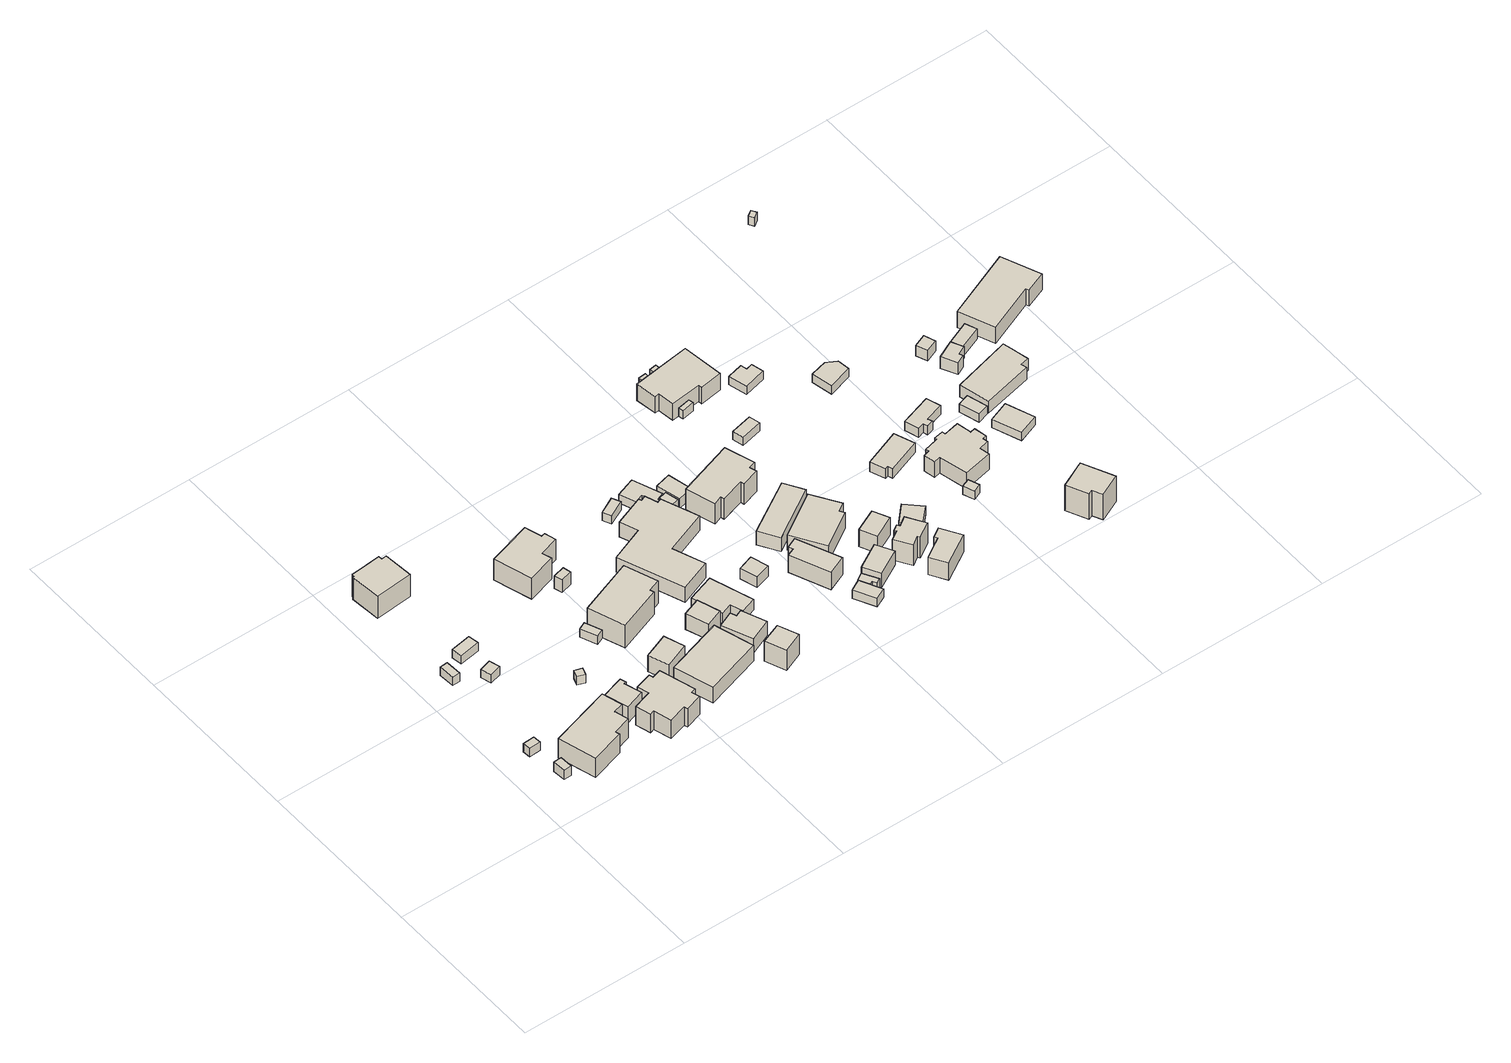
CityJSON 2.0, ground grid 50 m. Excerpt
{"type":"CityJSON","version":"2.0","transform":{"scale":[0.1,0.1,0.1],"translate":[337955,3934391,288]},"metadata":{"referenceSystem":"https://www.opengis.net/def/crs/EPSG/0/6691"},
"CityObjects":{
"building1":{"type":"Building","attributes":{"measuredHeight":4.3,"BuildingIDAttribute.prefecture":"14","BuildingIDAttribute.city":"14151","BuildingDetailAttribute.surveyYear":2015},"geometry":[{"type":"Solid","lod":"1","boundaries":[[[[0,1,2,3]],[[2,4,5,3]],[[1,6,4,2]],[[0,7,6,1]],[[3,5,7,0]],[[4,6,7,5]]]]}]},
"building2":{"type":"Building","attributes":{"BuildingIDAttribute.prefecture":"14","BuildingIDAttribute.city":"14151","BuildingDetailAttribute.surveyYear":2015},"geometry":[{"type":"Solid","lod":"1","boundaries":[[[[8,9,10,11]],[[10,12,13,11]],[[9,14,12,10]],[[8,15,14,9]],[[11,13,15,8]],[[12,14,15,13]]]]}]},
"building3":{"type":"Building","attributes":{"BuildingIDAttribute.prefecture":"14","BuildingIDAttribute.city":"14151","BuildingDetailAttribute.surveyYear":2015},"geometry":[{"type":"Solid","lod":"1","boundaries":[[[[16,17,18,19]],[[18,20,21,19]],[[17,22,20,18]],[[16,23,22,17]],[[19,21,23,16]],[[20,22,23,21]]]]}]},
"building4":{"type":"Building","attributes":{"usage":"413","measuredHeight":9,"storeysAboveGround":2,"BuildingIDAttribute.prefecture":"14","BuildingIDAttribute.city":"14151","BuildingDetailAttribute.totalFloorArea":269.25,"BuildingDetailAttribute.buildingFootprintArea":134.63,"BuildingDetailAttribute.buildingStructureType":"601","BuildingDetailAttribute.buildingStructureOrgType":"1","BuildingDetailAttribute.orgUsage":"30","BuildingDetailAttribute.surveyYear":2015},"geometry":[{"type":"Solid","lod":"1","boundaries":[[[[24,25,26,27,28,29,30,31]],[[30,32,33,31]],[[29,34,32,30]],[[28,35,34,29]],[[27,36,35,28]],[[26,37,36,27]],[[25,38,37,26]],[[24,39,38,25]],[[31,33,39,24]],[[32,34,35,36,37,38,39,33]]]]}]},
"building5":{"type":"Building","attributes":{"BuildingIDAttribute.prefecture":"14","BuildingIDAttribute.city":"14151","BuildingDetailAttribute.surveyYear":2015},"geometry":[{"type":"Solid","lod":"1","boundaries":[[[[40,41,42,43]],[[42,44,45,43]],[[41,46,44,42]],[[40,47,46,41]],[[43,45,47,40]],[[44,46,47,45]]]]}]},
"building6":{"type":"Building","attributes":{"BuildingIDAttribute.prefecture":"14","BuildingIDAttribute.city":"14151","BuildingDetailAttribute.surveyYear":2015},"geometry":[{"type":"Solid","lod":"1","boundaries":[[[[48,49,50,51]],[[50,52,53,51]],[[49,54,52,50]],[[48,55,54,49]],[[51,53,55,48]],[[52,54,55,53]]]]}]},
"building7":{"type":"Building","attributes":{"usage":"411","measuredHeight":8.7,"storeysAboveGround":2,"BuildingIDAttribute.prefecture":"14","BuildingIDAttribute.city":"14151","BuildingDetailAttribute.totalFloorArea":135.86,"BuildingDetailAttribute.buildingFootprintArea":67.93,"BuildingDetailAttribute.buildingStructureType":"601","BuildingDetailAttribute.buildingStructureOrgType":"1","BuildingDetailAttribute.orgUsage":"10","BuildingDetailAttribute.surveyYear":2015},"geometry":[{"type":"Solid","lod":"1","boundaries":[[[[56,57,58,59,60,61,62,63]],[[62,64,65,63]],[[61,66,64,62]],[[60,67,66,61]],[[59,68,67,60]],[[58,69,68,59]],[[57,70,69,58]],[[56,71,70,57]],[[63,65,71,56]],[[64,66,67,68,69,70,71,65]]]]}]},
"building8":{"type":"Building","attributes":{"usage":"411","measuredHeight":6.5,"storeysAboveGround":2,"BuildingIDAttribute.prefecture":"14","BuildingIDAttribute.city":"14151","BuildingDetailAttribute.totalFloorArea":61.72,"BuildingDetailAttribute.buildingFootprintArea":30.86,"BuildingDetailAttribute.buildingStructureType":"601","BuildingDetailAttribute.buildingStructureOrgType":"1","BuildingDetailAttribute.orgUsage":"10","BuildingDetailAttribute.surveyYear":2015},"geometry":[{"type":"Solid","lod":"1","boundaries":[[[[72,73,74,75,76,77]],[[76,78,79,77]],[[75,80,78,76]],[[74,81,80,75]],[[73,82,81,74]],[[72,83,82,73]],[[77,79,83,72]],[[78,80,81,82,83,79]]]]}]},
"building9":{"type":"Building","attributes":{"BuildingIDAttribute.prefecture":"14","BuildingIDAttribute.city":"14151","BuildingDetailAttribute.surveyYear":2015},"geometry":[{"type":"Solid","lod":"1","boundaries":[[[[84,85,86,87]],[[86,88,89,87]],[[85,90,88,86]],[[84,91,90,85]],[[87,89,91,84]],[[88,90,91,89]]]]}]},
"building10":{"type":"Building","attributes":{"usage":"411","measuredHeight":9.1,"storeysAboveGround":1,"BuildingIDAttribute.prefecture":"14","BuildingIDAttribute.city":"14151","BuildingDetailAttribute.totalFloorArea":123.39,"BuildingDetailAttribute.buildingFootprintArea":123.39,"BuildingDetailAttribute.buildingStructureType":"601","BuildingDetailAttribute.buildingStructureOrgType":"1","BuildingDetailAttribute.orgUsage":"10","BuildingDetailAttribute.surveyYear":2015},"geometry":[{"type":"Solid","lod":"1","boundaries":[[[[92,93,94,95,96,97,98,99,100,101,102,103,104,105]],[[104,106,107,105]],[[103,108,106,104]],[[102,109,108,103]],[[101,110,109,102]],[[100,111,110,101]],[[99,112,111,100]],[[98,113,112,99]],[[97,114,113,98]],[[96,115,114,97]],[[95,116,115,96]],[[94,117,116,95]],[[93,118,117,94]],[[92,119,118,93]],[[105,107,119,92]],[[106,108,109,110,111,112,113,114,115,116,117,118,119,107]]]]}]},
"building11":{"type":"Building","attributes":{"usage":"411","storeysAboveGround":2,"BuildingIDAttribute.prefecture":"14","BuildingIDAttribute.city":"14151","BuildingDetailAttribute.totalFloorArea":20.73,"BuildingDetailAttribute.buildingFootprintArea":10.37,"BuildingDetailAttribute.buildingStructureType":"601","BuildingDetailAttribute.buildingStructureOrgType":"1","BuildingDetailAttribute.orgUsage":"10","BuildingDetailAttribute.surveyYear":2015},"geometry":[{"type":"Solid","lod":"1","boundaries":[[[[120,121,122,123]],[[122,124,125,123]],[[121,126,124,122]],[[120,127,126,121]],[[123,125,127,120]],[[124,126,127,125]]]]}]},
"building12":{"type":"Building","attributes":{"usage":"411","measuredHeight":6.7,"storeysAboveGround":1,"BuildingIDAttribute.prefecture":"14","BuildingIDAttribute.city":"14151","BuildingDetailAttribute.totalFloorArea":37.37,"BuildingDetailAttribute.buildingFootprintArea":37.37,"BuildingDetailAttribute.buildingStructureType":"601","BuildingDetailAttribute.buildingStructureOrgType":"1","BuildingDetailAttribute.orgUsage":"10","BuildingDetailAttribute.surveyYear":2015},"geometry":[{"type":"Solid","lod":"1","boundaries":[[[[128,129,130,131]],[[130,132,133,131]],[[129,134,132,130]],[[128,135,134,129]],[[131,133,135,128]],[[132,134,135,133]]]]}]},
"building13":{"type":"Building","attributes":{"usage":"422","measuredHeight":8.6,"storeysAboveGround":1,"BuildingIDAttribute.prefecture":"14","BuildingIDAttribute.city":"14151","BuildingDetailAttribute.totalFloorArea":113.97,"BuildingDetailAttribute.buildingFootprintArea":113.97,"BuildingDetailAttribute.buildingStructureType":"601","BuildingDetailAttribute.buildingStructureOrgType":"1","BuildingDetailAttribute.orgUsage":"136","BuildingDetailAttribute.surveyYear":2015},"geometry":[{"type":"Solid","lod":"1","boundaries":[[[[136,137,138,139,140,141,142,143]],[[142,144,145,143]],[[141,146,144,142]],[[140,147,146,141]],[[139,148,147,140]],[[138,149,148,139]],[[137,150,149,138]],[[136,151,150,137]],[[143,145,151,136]],[[144,146,147,148,149,150,151,145]]]]}]},
"building14":{"type":"Building","attributes":{"measuredHeight":4.9,"BuildingIDAttribute.prefecture":"14","BuildingIDAttribute.city":"14151","BuildingDetailAttribute.surveyYear":2015},"geometry":[{"type":"Solid","lod":"1","boundaries":[[[[152,153,154,155]],[[154,156,157,155]],[[153,158,156,154]],[[152,159,158,153]],[[155,157,159,152]],[[156,158,159,157]]]]}]},
"building15":{"type":"Building","attributes":{"usage":"411","measuredHeight":6.5,"storeysAboveGround":1,"BuildingIDAttribute.prefecture":"14","BuildingIDAttribute.city":"14151","BuildingDetailAttribute.totalFloorArea":166.89,"BuildingDetailAttribute.buildingFootprintArea":166.89,"BuildingDetailAttribute.buildingStructureType":"601","BuildingDetailAttribute.buildingStructureOrgType":"1","BuildingDetailAttribute.orgUsage":"10","BuildingDetailAttribute.surveyYear":2015},"geometry":[{"type":"Solid","lod":"1","boundaries":[[[[160,161,162,163]],[[162,164,165,163]],[[161,166,164,162]],[[160,167,166,161]],[[163,165,167,160]],[[164,166,167,165]]]]}]},
"building16":{"type":"Building","attributes":{"usage":"411","measuredHeight":9.8,"storeysAboveGround":2,"BuildingIDAttribute.prefecture":"14","BuildingIDAttribute.city":"14151","BuildingDetailAttribute.totalFloorArea":262.06,"BuildingDetailAttribute.buildingFootprintArea":131.03,"BuildingDetailAttribute.buildingStructureType":"601","BuildingDetailAttribute.buildingStructureOrgType":"1","BuildingDetailAttribute.orgUsage":"10","BuildingDetailAttribute.surveyYear":2015},"geometry":[{"type":"Solid","lod":"1","boundaries":[[[[168,169,170,171,172,173]],[[172,174,175,173]],[[171,176,174,172]],[[170,177,176,171]],[[169,178,177,170]],[[168,179,178,169]],[[173,175,179,168]],[[174,176,177,178,179,175]]]]}]},
"building17":{"type":"Building","attributes":{"usage":"411","measuredHeight":6.1,"storeysAboveGround":1,"BuildingIDAttribute.prefecture":"14","BuildingIDAttribute.city":"14151","BuildingDetailAttribute.totalFloorArea":45.53,"BuildingDetailAttribute.buildingFootprintArea":45.53,"BuildingDetailAttribute.buildingStructureType":"601","BuildingDetailAttribute.buildingStructureOrgType":"1","BuildingDetailAttribute.orgUsage":"10","BuildingDetailAttribute.surveyYear":2015},"geometry":[{"type":"Solid","lod":"1","boundaries":[[[[180,181,182,183]],[[182,184,185,183]],[[181,186,184,182]],[[180,187,186,181]],[[183,185,187,180]],[[184,186,187,185]]]]}]},
"building18":{"type":"Building","attributes":{"usage":"411","measuredHeight":6.4,"storeysAboveGround":1,"BuildingIDAttribute.prefecture":"14","BuildingIDAttribute.city":"14151","BuildingDetailAttribute.totalFloorArea":49.21,"BuildingDetailAttribute.buildingFootprintArea":49.21,"BuildingDetailAttribute.buildingStructureType":"601","BuildingDetailAttribute.buildingStructureOrgType":"1","BuildingDetailAttribute.orgUsage":"10","BuildingDetailAttribute.surveyYear":2015},"geometry":[{"type":"Solid","lod":"1","boundaries":[[[[188,189,190,191,192,193]],[[192,194,195,193]],[[191,196,194,192]],[[190,197,196,191]],[[189,198,197,190]],[[188,199,198,189]],[[193,195,199,188]],[[194,196,197,198,199,195]]]]}]},
"building19":{"type":"Building","attributes":{"usage":"411","measuredHeight":8.4,"storeysAboveGround":1,"BuildingIDAttribute.prefecture":"14","BuildingIDAttribute.city":"14151","BuildingDetailAttribute.totalFloorArea":31.94,"BuildingDetailAttribute.buildingFootprintArea":31.94,"BuildingDetailAttribute.buildingStructureType":"601","BuildingDetailAttribute.buildingStructureOrgType":"1","BuildingDetailAttribute.orgUsage":"10","BuildingDetailAttribute.surveyYear":2015,"BuildingRiverFloodingRiskAttribute.description":"4","BuildingRiverFloodingRiskAttribute.rankOrg":"1","BuildingRiverFloodingRiskAttribute.depth":0.342,"BuildingRiverFloodingRiskAttribute.adminType":"2","BuildingRiverFloodingRiskAttribute.scale":"2"},"geometry":[{"type":"Solid","lod":"1","boundaries":[[[[200,201,202,203]],[[202,204,205,203]],[[201,206,204,202]],[[200,207,206,201]],[[203,205,207,200]],[[204,206,207,205]]]]}]},
"building20":{"type":"Building","attributes":{"usage":"411","measuredHeight":5,"storeysAboveGround":1,"BuildingIDAttribute.prefecture":"14","BuildingIDAttribute.city":"14151","BuildingDetailAttribute.totalFloorArea":79.87,"BuildingDetailAttribute.buildingFootprintArea":79.87,"BuildingDetailAttribute.buildingStructureType":"601","BuildingDetailAttribute.buildingStructureOrgType":"1","BuildingDetailAttribute.orgUsage":"10","BuildingDetailAttribute.surveyYear":2015},"geometry":[{"type":"Solid","lod":"1","boundaries":[[[[208,209,210,211,212,213]],[[212,214,215,213]],[[211,216,214,212]],[[210,217,216,211]],[[209,218,217,210]],[[208,219,218,209]],[[213,215,219,208]],[[214,216,217,218,219,215]]]]}]},
"building21":{"type":"Building","attributes":{"usage":"411","measuredHeight":6.7,"storeysAboveGround":1,"BuildingIDAttribute.prefecture":"14","BuildingIDAttribute.city":"14151","BuildingDetailAttribute.totalFloorArea":327.1,"BuildingDetailAttribute.buildingFootprintArea":327.1,"BuildingDetailAttribute.buildingStructureType":"601","BuildingDetailAttribute.buildingStructureOrgType":"1","BuildingDetailAttribute.orgUsage":"10","BuildingDetailAttribute.surveyYear":2015},"geometry":[{"type":"Solid","lod":"1","boundaries":[[[[220,221,222,223,224,225,226,227,228,229,230,231]],[[230,232,233,231]],[[229,234,232,230]],[[228,235,234,229]],[[227,236,235,228]],[[226,237,236,227]],[[225,238,237,226]],[[224,239,238,225]],[[223,240,239,224]],[[222,241,240,223]],[[221,242,241,222]],[[220,243,242,221]],[[231,233,243,220]],[[232,234,235,236,237,238,239,240,241,242,243,233]]]]}]},
"building22":{"type":"Building","attributes":{"BuildingIDAttribute.prefecture":"14","BuildingIDAttribute.city":"14151","BuildingDetailAttribute.surveyYear":2015},"geometry":[{"type":"Solid","lod":"1","boundaries":[[[[244,245,246,247]],[[246,248,249,247]],[[245,250,248,246]],[[244,251,250,245]],[[247,249,251,244]],[[248,250,251,249]]]]}]},
"building23":{"type":"Building","attributes":{"measuredHeight":4.3,"BuildingIDAttribute.prefecture":"14","BuildingIDAttribute.city":"14151","BuildingDetailAttribute.surveyYear":2015},"geometry":[{"type":"Solid","lod":"1","boundaries":[[[[252,253,254,255]],[[254,256,257,255]],[[253,258,256,254]],[[252,259,258,253]],[[255,257,259,252]],[[256,258,259,257]]]]}]},
"building24":{"type":"Building","attributes":{"usage":"451","storeysAboveGround":1,"BuildingIDAttribute.prefecture":"14","BuildingIDAttribute.city":"14151","BuildingDetailAttribute.totalFloorArea":54.82,"BuildingDetailAttribute.buildingFootprintArea":54.82,"BuildingDetailAttribute.buildingStructureType":"610","BuildingDetailAttribute.buildingStructureOrgType":"2","BuildingDetailAttribute.orgUsage":"200","BuildingDetailAttribute.surveyYear":2015},"geometry":[{"type":"Solid","lod":"1","boundaries":[[[[260,261,262,263,264,265,266,267]],[[266,268,269,267]],[[265,270,268,266]],[[264,271,270,265]],[[263,272,271,264]],[[262,273,272,263]],[[261,274,273,262]],[[260,275,274,261]],[[267,269,275,260]],[[268,270,271,272,273,274,275,269]]]]}]},
"building25":{"type":"Building","attributes":{"measuredHeight":3.7,"BuildingIDAttribute.prefecture":"14","BuildingIDAttribute.city":"14151","BuildingDetailAttribute.surveyYear":2015},"geometry":[{"type":"Solid","lod":"1","boundaries":[[[[276,277,278,279]],[[278,280,281,279]],[[277,282,280,278]],[[276,283,282,277]],[[279,281,283,276]],[[280,282,283,281]]]]}]},
"building26":{"type":"Building","attributes":{"usage":"451","measuredHeight":3.8,"storeysAboveGround":1,"BuildingIDAttribute.prefecture":"14","BuildingIDAttribute.city":"14151","BuildingDetailAttribute.totalFloorArea":25.74,"BuildingDetailAttribute.buildingFootprintArea":25.74,"BuildingDetailAttribute.buildingStructureType":"601","BuildingDetailAttribute.buildingStructureOrgType":"1","BuildingDetailAttribute.orgUsage":"200","BuildingDetailAttribute.surveyYear":2015},"geometry":[{"type":"Solid","lod":"1","boundaries":[[[[284,285,286,287]],[[286,288,289,287]],[[285,290,288,286]],[[284,291,290,285]],[[287,289,291,284]],[[288,290,291,289]]]]}]},
"building27":{"type":"Building","attributes":{"usage":"451","measuredHeight":6.6,"storeysAboveGround":1,"BuildingIDAttribute.prefecture":"14","BuildingIDAttribute.city":"14151","BuildingDetailAttribute.totalFloorArea":59.42,"BuildingDetailAttribute.buildingFootprintArea":59.42,"BuildingDetailAttribute.buildingStructureType":"601","BuildingDetailAttribute.buildingStructureOrgType":"1","BuildingDetailAttribute.orgUsage":"200","BuildingDetailAttribute.surveyYear":2015,"BuildingRiverFloodingRiskAttribute.description":"4","BuildingRiverFloodingRiskAttribute.rankOrg":"1","BuildingRiverFloodingRiskAttribute.depth":0.187,"BuildingRiverFloodingRiskAttribute.adminType":"2","BuildingRiverFloodingRiskAttribute.scale":"2"},"geometry":[{"type":"Solid","lod":"1","boundaries":[[[[292,293,294,295,296,297]],[[296,298,299,297]],[[295,300,298,296]],[[294,301,300,295]],[[293,302,301,294]],[[292,303,302,293]],[[297,299,303,292]],[[298,300,301,302,303,299]]]]}]},
"building28":{"type":"Building","attributes":{"usage":"431","storeysAboveGround":1,"BuildingIDAttribute.prefecture":"14","BuildingIDAttribute.city":"14151","BuildingDetailAttribute.totalFloorArea":28.65,"BuildingDetailAttribute.buildingFootprintArea":28.65,"BuildingDetailAttribute.buildingStructureType":"601","BuildingDetailAttribute.buildingStructureOrgType":"1","BuildingDetailAttribute.orgUsage":"143","BuildingDetailAttribute.surveyYear":2015,"BuildingRiverFloodingRiskAttribute.description":"4","BuildingRiverFloodingRiskAttribute.rankOrg":"2","BuildingRiverFloodingRiskAttribute.depth":0.869,"BuildingRiverFloodingRiskAttribute.adminType":"2","BuildingRiverFloodingRiskAttribute.scale":"2","BuildingRiverFloodingRiskAttribute.duration":0.617},"geometry":[{"type":"Solid","lod":"1","boundaries":[[[[304,305,306,307]],[[306,308,309,307]],[[305,310,308,306]],[[304,311,310,305]],[[307,309,311,304]],[[308,310,311,309]]]]}]},
"building29":{"type":"Building","attributes":{"BuildingIDAttribute.prefecture":"14","BuildingIDAttribute.city":"14151","BuildingDetailAttribute.surveyYear":2015,"BuildingRiverFloodingRiskAttribute.description":"4","BuildingRiverFloodingRiskAttribute.rankOrg":"2","BuildingRiverFloodingRiskAttribute.depth":0.745,"BuildingRiverFloodingRiskAttribute.adminType":"2","BuildingRiverFloodingRiskAttribute.scale":"2","BuildingRiverFloodingRiskAttribute.duration":0.4},"geometry":[{"type":"Solid","lod":"1","boundaries":[[[[312,313,314,315,316,317]],[[316,318,319,317]],[[315,320,318,316]],[[314,321,320,315]],[[313,322,321,314]],[[312,323,322,313]],[[317,319,323,312]],[[318,320,321,322,323,319]]]]}]},
"building30":{"type":"Building","attributes":{"usage":"411","measuredHeight":9.4,"storeysAboveGround":2,"BuildingIDAttribute.prefecture":"14","BuildingIDAttribute.city":"14151","BuildingDetailAttribute.totalFloorArea":239.09,"BuildingDetailAttribute.buildingFootprintArea":119.55,"BuildingDetailAttribute.buildingStructureType":"601","BuildingDetailAttribute.buildingStructureOrgType":"1","BuildingDetailAttribute.orgUsage":"10","BuildingDetailAttribute.surveyYear":2015},"geometry":[{"type":"Solid","lod":"1","boundaries":[[[[324,325,326,327,328,329,330,331,332,333]],[[332,334,335,333]],[[331,336,334,332]],[[330,337,336,331]],[[329,338,337,330]],[[328,339,338,329]],[[327,340,339,328]],[[326,341,340,327]],[[325,342,341,326]],[[324,343,342,325]],[[333,335,343,324]],[[334,336,337,338,339,340,341,342,343,335]]]]}]},
"building31":{"type":"Building","attributes":{"usage":"451","measuredHeight":6.5,"storeysAboveGround":2,"BuildingIDAttribute.prefecture":"14","BuildingIDAttribute.city":"14151","BuildingDetailAttribute.totalFloorArea":161.56,"BuildingDetailAttribute.buildingFootprintArea":80.78,"BuildingDetailAttribute.buildingStructureType":"601","BuildingDetailAttribute.buildingStructureOrgType":"1","BuildingDetailAttribute.orgUsage":"200","BuildingDetailAttribute.surveyYear":2015},"geometry":[{"type":"Solid","lod":"1","boundaries":[[[[344,345,346,347]],[[346,348,349,347]],[[345,350,348,346]],[[344,351,350,345]],[[347,349,351,344]],[[348,350,351,349]]]]}]},
"building32":{"type":"Building","attributes":{"usage":"431","measuredHeight":5.6,"storeysAboveGround":1,"BuildingIDAttribute.prefecture":"14","BuildingIDAttribute.city":"14151","BuildingDetailAttribute.totalFloorArea":37.17,"BuildingDetailAttribute.buildingFootprintArea":37.17,"BuildingDetailAttribute.buildingStructureType":"601","BuildingDetailAttribute.buildingStructureOrgType":"1","BuildingDetailAttribute.orgUsage":"143","BuildingDetailAttribute.surveyYear":2015,"BuildingRiverFloodingRiskAttribute.description":"4","BuildingRiverFloodingRiskAttribute.rankOrg":"2","BuildingRiverFloodingRiskAttribute.depth":0.985,"BuildingRiverFloodingRiskAttribute.adminType":"2","BuildingRiverFloodingRiskAttribute.scale":"2","BuildingRiverFloodingRiskAttribute.duration":0.4},"geometry":[{"type":"Solid","lod":"1","boundaries":[[[[352,353,354,355]],[[354,356,357,355]],[[353,358,356,354]],[[352,359,358,353]],[[355,357,359,352]],[[356,358,359,357]]]]}]},
"building33":{"type":"Building","attributes":{"usage":"411","measuredHeight":6.5,"storeysAboveGround":2,"BuildingIDAttribute.prefecture":"14","BuildingIDAttribute.city":"14151","BuildingDetailAttribute.totalFloorArea":221.35,"BuildingDetailAttribute.buildingFootprintArea":110.68,"BuildingDetailAttribute.buildingStructureType":"601","BuildingDetailAttribute.buildingStructureOrgType":"1","BuildingDetailAttribute.orgUsage":"10","BuildingDetailAttribute.surveyYear":2015,"BuildingRiverFloodingRiskAttribute.description":"4","BuildingRiverFloodingRiskAttribute.rankOrg":"1","BuildingRiverFloodingRiskAttribute.depth":0.055,"BuildingRiverFloodingRiskAttribute.adminType":"2","BuildingRiverFloodingRiskAttribute.scale":"2"},"geometry":[{"type":"Solid","lod":"1","boundaries":[[[[360,361,362,363,364,365]],[[364,366,367,365]],[[363,368,366,364]],[[362,369,368,363]],[[361,370,369,362]],[[360,371,370,361]],[[365,367,371,360]],[[366,368,369,370,371,367]]]]}]},
"building34":{"type":"Building","attributes":{"usage":"451","measuredHeight":8.3,"storeysAboveGround":1,"BuildingIDAttribute.prefecture":"14","BuildingIDAttribute.city":"14151","BuildingDetailAttribute.totalFloorArea":29.29,"BuildingDetailAttribute.buildingFootprintArea":29.29,"BuildingDetailAttribute.buildingStructureType":"601","BuildingDetailAttribute.buildingStructureOrgType":"1","BuildingDetailAttribute.orgUsage":"200","BuildingDetailAttribute.surveyYear":2015,"BuildingRiverFloodingRiskAttribute.description":"4","BuildingRiverFloodingRiskAttribute.rankOrg":"1","BuildingRiverFloodingRiskAttribute.depth":0.357,"BuildingRiverFloodingRiskAttribute.adminType":"2","BuildingRiverFloodingRiskAttribute.scale":"2"},"geometry":[{"type":"Solid","lod":"1","boundaries":[[[[372,373,374,375]],[[374,376,377,375]],[[373,378,376,374]],[[372,379,378,373]],[[375,377,379,372]],[[376,378,379,377]]]]}]},
"building35":{"type":"Building","attributes":{"usage":"411","measuredHeight":8.3,"storeysAboveGround":2,"BuildingIDAttribute.prefecture":"14","BuildingIDAttribute.city":"14151","BuildingDetailAttribute.totalFloorArea":70.43,"BuildingDetailAttribute.buildingFootprintArea":35.21,"BuildingDetailAttribute.buildingStructureType":"610","BuildingDetailAttribute.buildingStructureOrgType":"2","BuildingDetailAttribute.orgUsage":"10","BuildingDetailAttribute.surveyYear":2015,"BuildingRiverFloodingRiskAttribute.description":"4","BuildingRiverFloodingRiskAttribute.rankOrg":"2","BuildingRiverFloodingRiskAttribute.depth":0.518,"BuildingRiverFloodingRiskAttribute.adminType":"2","BuildingRiverFloodingRiskAttribute.scale":"2","BuildingRiverFloodingRiskAttribute.duration":0.15},"geometry":[{"type":"Solid","lod":"1","boundaries":[[[[380,381,382,383,384,385,386,387,388,389]],[[388,390,391,389]],[[387,392,390,388]],[[386,393,392,387]],[[385,394,393,386]],[[384,395,394,385]],[[383,396,395,384]],[[382,397,396,383]],[[381,398,397,382]],[[380,399,398,381]],[[389,391,399,380]],[[390,392,393,394,395,396,397,398,399,391]]]]}]},
"building36":{"type":"Building","attributes":{"usage":"431","measuredHeight":6.5,"storeysAboveGround":2,"BuildingIDAttribute.prefecture":"14","BuildingIDAttribute.city":"14151","BuildingDetailAttribute.totalFloorArea":135.26,"BuildingDetailAttribute.buildingFootprintArea":67.63,"BuildingDetailAttribute.buildingStructureType":"601","BuildingDetailAttribute.buildingStructureOrgType":"1","BuildingDetailAttribute.orgUsage":"141","BuildingDetailAttribute.surveyYear":2015,"BuildingRiverFloodingRiskAttribute.description":"4","BuildingRiverFloodingRiskAttribute.rankOrg":"2","BuildingRiverFloodingRiskAttribute.depth":1.14,"BuildingRiverFloodingRiskAttribute.adminType":"2","BuildingRiverFloodingRiskAttribute.scale":"2","BuildingRiverFloodingRiskAttribute.duration":0.55},"geometry":[{"type":"Solid","lod":"1","boundaries":[[[[400,401,402,403,404,405]],[[404,406,407,405]],[[403,408,406,404]],[[402,409,408,403]],[[401,410,409,402]],[[400,411,410,401]],[[405,407,411,400]],[[406,408,409,410,411,407]]]]}]},
"building37":{"type":"Building","attributes":{"BuildingIDAttribute.prefecture":"14","BuildingIDAttribute.city":"14151","BuildingDetailAttribute.surveyYear":2015},"geometry":[{"type":"Solid","lod":"1","boundaries":[[[[412,413,414,415]],[[414,416,417,415]],[[413,418,416,414]],[[412,419,418,413]],[[415,417,419,412]],[[416,418,419,417]]]]}]},
"building38":{"type":"Building","attributes":{"BuildingIDAttribute.prefecture":"14","BuildingIDAttribute.city":"14151","BuildingDetailAttribute.surveyYear":2015,"BuildingLandSlideRiskAttribute.description":"1","BuildingLandSlideRiskAttribute.areaType":"1"},"geometry":[{"type":"Solid","lod":"1","boundaries":[[[[420,421,422,423]],[[422,424,425,423]],[[421,426,424,422]],[[420,427,426,421]],[[423,425,427,420]],[[424,426,427,425]]]]}]},
"building39":{"type":"Building","attributes":{"usage":"451","storeysAboveGround":1,"BuildingIDAttribute.prefecture":"14","BuildingIDAttribute.city":"14151","BuildingDetailAttribute.totalFloorArea":24.8,"BuildingDetailAttribute.buildingFootprintArea":24.8,"BuildingDetailAttribute.buildingStructureType":"610","BuildingDetailAttribute.buildingStructureOrgType":"2","BuildingDetailAttribute.orgUsage":"200","BuildingDetailAttribute.surveyYear":2015},"geometry":[{"type":"Solid","lod":"1","boundaries":[[[[428,429,430,431]],[[430,432,433,431]],[[429,434,432,430]],[[428,435,434,429]],[[431,433,435,428]],[[432,434,435,433]]]]}]},
"building40":{"type":"Building","attributes":{"usage":"431","measuredHeight":3.4,"storeysAboveGround":2,"BuildingIDAttribute.prefecture":"14","BuildingIDAttribute.city":"14151","BuildingDetailAttribute.totalFloorArea":63.05,"BuildingDetailAttribute.buildingFootprintArea":31.52,"BuildingDetailAttribute.buildingStructureType":"610","BuildingDetailAttribute.buildingStructureOrgType":"2","BuildingDetailAttribute.orgUsage":"141","BuildingDetailAttribute.surveyYear":2015,"BuildingRiverFloodingRiskAttribute.description":"4","BuildingRiverFloodingRiskAttribute.rankOrg":"2","BuildingRiverFloodingRiskAttribute.depth":0.591,"BuildingRiverFloodingRiskAttribute.adminType":"2","BuildingRiverFloodingRiskAttribute.scale":"2","BuildingRiverFloodingRiskAttribute.duration":0.3},"geometry":[{"type":"Solid","lod":"1","boundaries":[[[[436,437,438,439]],[[438,440,441,439]],[[437,442,440,438]],[[436,443,442,437]],[[439,441,443,436]],[[440,442,443,441]]]]}]},
"building41":{"type":"Building","attributes":{"usage":"411","measuredHeight":7.5,"storeysAboveGround":1,"BuildingIDAttribute.prefecture":"14","BuildingIDAttribute.city":"14151","BuildingDetailAttribute.totalFloorArea":153.32,"BuildingDetailAttribute.buildingFootprintArea":153.32,"BuildingDetailAttribute.buildingStructureType":"601","BuildingDetailAttribute.buildingStructureOrgType":"1","BuildingDetailAttribute.orgUsage":"10","BuildingDetailAttribute.surveyYear":2015,"BuildingLandSlideRiskAttribute.description":"1","BuildingLandSlideRiskAttribute.areaType":"1"},"geometry":[{"type":"Solid","lod":"1","boundaries":[[[[444,445,446,447,448,449,450,451]],[[450,452,453,451]],[[449,454,452,450]],[[448,455,454,449]],[[447,456,455,448]],[[446,457,456,447]],[[445,458,457,446]],[[444,459,458,445]],[[451,453,459,444]],[[452,454,455,456,457,458,459,453]]]]}]},
"building42":{"type":"Building","attributes":{"BuildingIDAttribute.prefecture":"14","BuildingIDAttribute.city":"14151","BuildingDetailAttribute.surveyYear":2015,"BuildingLandSlideRiskAttribute.description":"1","BuildingLandSlideRiskAttribute.areaType":"1"},"geometry":[{"type":"Solid","lod":"1","boundaries":[[[[460,461,462,463]],[[462,464,465,463]],[[461,466,464,462]],[[460,467,466,461]],[[463,465,467,460]],[[464,466,467,465]]]]}]},
"building43":{"type":"Building","attributes":{"usage":"411","measuredHeight":4,"storeysAboveGround":1,"BuildingIDAttribute.prefecture":"14","BuildingIDAttribute.city":"14151","BuildingDetailAttribute.totalFloorArea":54.75,"BuildingDetailAttribute.buildingFootprintArea":54.75,"BuildingDetailAttribute.buildingStructureType":"601","BuildingDetailAttribute.buildingStructureOrgType":"1","BuildingDetailAttribute.orgUsage":"10","BuildingDetailAttribute.surveyYear":2015,"BuildingRiverFloodingRiskAttribute.description":"4","BuildingRiverFloodingRiskAttribute.rankOrg":"2","BuildingRiverFloodingRiskAttribute.depth":0.66,"BuildingRiverFloodingRiskAttribute.adminType":"2","BuildingRiverFloodingRiskAttribute.scale":"2","BuildingRiverFloodingRiskAttribute.duration":0.1},"geometry":[{"type":"Solid","lod":"1","boundaries":[[[[468,469,470,471,472,473]],[[472,474,475,473]],[[471,476,474,472]],[[470,477,476,471]],[[469,478,477,470]],[[468,479,478,469]],[[473,475,479,468]],[[474,476,477,478,479,475]]]]}]},
"building44":{"type":"Building","attributes":{"BuildingIDAttribute.prefecture":"14","BuildingIDAttribute.city":"14151","BuildingDetailAttribute.surveyYear":2015},"geometry":[{"type":"Solid","lod":"1","boundaries":[[[[480,481,482,483,484,485]],[[484,486,487,485]],[[483,488,486,484]],[[482,489,488,483]],[[481,490,489,482]],[[480,491,490,481]],[[485,487,491,480]],[[486,488,489,490,491,487]]]]}]},
"building45":{"type":"Building","attributes":{"BuildingIDAttribute.prefecture":"14","BuildingIDAttribute.city":"14151","BuildingDetailAttribute.surveyYear":2015,"BuildingRiverFloodingRiskAttribute.description":"4","BuildingRiverFloodingRiskAttribute.rankOrg":"2","BuildingRiverFloodingRiskAttribute.depth":1.32,"BuildingRiverFloodingRiskAttribute.adminType":"2","BuildingRiverFloodingRiskAttribute.scale":"2","BuildingRiverFloodingRiskAttribute.duration":0.6},"geometry":[{"type":"Solid","lod":"1","boundaries":[[[[492,493,494,495]],[[494,496,497,495]],[[493,498,496,494]],[[492,499,498,493]],[[495,497,499,492]],[[496,498,499,497]]]]}]},
"building46":{"type":"Building","attributes":{"usage":"413","measuredHeight":8,"storeysAboveGround":2,"BuildingIDAttribute.prefecture":"14","BuildingIDAttribute.city":"14151","BuildingDetailAttribute.totalFloorArea":217.56,"BuildingDetailAttribute.buildingFootprintArea":108.78,"BuildingDetailAttribute.buildingStructureType":"601","BuildingDetailAttribute.buildingStructureOrgType":"1","BuildingDetailAttribute.orgUsage":"30","BuildingDetailAttribute.surveyYear":2015,"BuildingRiverFloodingRiskAttribute.description":"4","BuildingRiverFloodingRiskAttribute.rankOrg":"2","BuildingRiverFloodingRiskAttribute.depth":0.835,"BuildingRiverFloodingRiskAttribute.adminType":"2","BuildingRiverFloodingRiskAttribute.scale":"2","BuildingRiverFloodingRiskAttribute.duration":0.533},"geometry":[{"type":"Solid","lod":"1","boundaries":[[[[500,501,502,503,504,505,506,507,508,509,510,511,512,513,514,515,516,517]],[[516,518,519,517]],[[515,520,518,516]],[[514,521,520,515]],[[513,522,521,514]],[[512,523,522,513]],[[511,524,523,512]],[[510,525,524,511]],[[509,526,525,510]],[[508,527,526,509]],[[507,528,527,508]],[[506,529,528,507]],[[505,530,529,506]],[[504,531,530,505]],[[503,532,531,504]],[[502,533,532,503]],[[501,534,533,502]],[[500,535,534,501]],[[517,519,535,500]],[[518,520,521,522,523,524,525,526,527,528,529,530,531,532,533,534,535,519]]]]}]},
"building47":{"type":"Building","attributes":{"usage":"451","storeysAboveGround":1,"BuildingIDAttribute.prefecture":"14","BuildingIDAttribute.city":"14151","BuildingDetailAttribute.totalFloorArea":46.06,"BuildingDetailAttribute.buildingFootprintArea":46.06,"BuildingDetailAttribute.buildingStructureType":"610","BuildingDetailAttribute.buildingStructureOrgType":"2","BuildingDetailAttribute.orgUsage":"200","BuildingDetailAttribute.surveyYear":2015},"geometry":[{"type":"Solid","lod":"1","boundaries":[[[[536,537,538,539,540]],[[539,541,542,540]],[[538,543,541,539]],[[537,544,543,538]],[[536,545,544,537]],[[540,542,545,536]],[[541,543,544,545,542]]]]}]},
"building48":{"type":"Building","attributes":{"usage":"411","measuredHeight":3.6,"storeysAboveGround":1,"BuildingIDAttribute.prefecture":"14","BuildingIDAttribute.city":"14151","BuildingDetailAttribute.totalFloorArea":35.42,"BuildingDetailAttribute.buildingFootprintArea":35.42,"BuildingDetailAttribute.buildingStructureType":"601","BuildingDetailAttribute.buildingStructureOrgType":"1","BuildingDetailAttribute.orgUsage":"10","BuildingDetailAttribute.surveyYear":2015,"BuildingRiverFloodingRiskAttribute.description":"4","BuildingRiverFloodingRiskAttribute.rankOrg":"1","BuildingRiverFloodingRiskAttribute.depth":0.165,"BuildingRiverFloodingRiskAttribute.adminType":"2","BuildingRiverFloodingRiskAttribute.scale":"2"},"geometry":[{"type":"Solid","lod":"1","boundaries":[[[[546,547,548,549,550,551,552,553]],[[552,554,555,553]],[[551,556,554,552]],[[550,557,556,551]],[[549,558,557,550]],[[548,559,558,549]],[[547,560,559,548]],[[546,561,560,547]],[[553,555,561,546]],[[554,556,557,558,559,560,561,555]]]]}]},
"building49":{"type":"Building","attributes":{"usage":"411","measuredHeight":10.3,"storeysAboveGround":2,"BuildingIDAttribute.prefecture":"14","BuildingIDAttribute.city":"14151","BuildingDetailAttribute.totalFloorArea":135.03,"BuildingDetailAttribute.buildingFootprintArea":67.52,"BuildingDetailAttribute.buildingStructureType":"601","BuildingDetailAttribute.buildingStructureOrgType":"1","BuildingDetailAttribute.orgUsage":"10","BuildingDetailAttribute.surveyYear":2015,"BuildingLandSlideRiskAttribute.description":"1","BuildingLandSlideRiskAttribute.areaType":"1"},"geometry":[{"type":"Solid","lod":"1","boundaries":[[[[562,563,564,565,566,567]],[[566,568,569,567]],[[565,570,568,566]],[[564,571,570,565]],[[563,572,571,564]],[[562,573,572,563]],[[567,569,573,562]],[[568,570,571,572,573,569]]]]}]},
"building50":{"type":"Building","attributes":{"BuildingIDAttribute.prefecture":"14","BuildingIDAttribute.city":"14151","BuildingDetailAttribute.surveyYear":2015,"BuildingRiverFloodingRiskAttribute.description":"4","BuildingRiverFloodingRiskAttribute.rankOrg":"2","BuildingRiverFloodingRiskAttribute.depth":0.971,"BuildingRiverFloodingRiskAttribute.adminType":"2","BuildingRiverFloodingRiskAttribute.scale":"2","BuildingRiverFloodingRiskAttribute.duration":0.75},"geometry":[{"type":"Solid","lod":"1","boundaries":[[[[574,575,576,577]],[[576,578,579,577]],[[575,580,578,576]],[[574,581,580,575]],[[577,579,581,574]],[[578,580,581,579]]]]}]},
"building51":{"type":"Building","attributes":{"usage":"411","storeysAboveGround":1,"BuildingIDAttribute.prefecture":"14","BuildingIDAttribute.city":"14151","BuildingDetailAttribute.totalFloorArea":46.25,"BuildingDetailAttribute.buildingFootprintArea":46.25,"BuildingDetailAttribute.buildingStructureType":"601","BuildingDetailAttribute.buildingStructureOrgType":"1","BuildingDetailAttribute.orgUsage":"10","BuildingDetailAttribute.surveyYear":2015,"BuildingRiverFloodingRiskAttribute.description":"4","BuildingRiverFloodingRiskAttribute.rankOrg":"2","BuildingRiverFloodingRiskAttribute.depth":0.985,"BuildingRiverFloodingRiskAttribute.adminType":"2","BuildingRiverFloodingRiskAttribute.scale":"2","BuildingRiverFloodingRiskAttribute.duration":0.617},"geometry":[{"type":"Solid","lod":"1","boundaries":[[[[582,583,584,585]],[[584,586,587,585]],[[583,588,586,584]],[[582,589,588,583]],[[585,587,589,582]],[[586,588,589,587]]]]}]},
"building52":{"type":"Building","attributes":{"measuredHeight":4,"BuildingIDAttribute.prefecture":"14","BuildingIDAttribute.city":"14151","BuildingDetailAttribute.surveyYear":2015},"geometry":[{"type":"Solid","lod":"1","boundaries":[[[[590,591,592,593]],[[592,594,595,593]],[[591,596,594,592]],[[590,597,596,591]],[[593,595,597,590]],[[594,596,597,595]]]]}]},
"building53":{"type":"Building","attributes":{"measuredHeight":4.7,"BuildingIDAttribute.prefecture":"14","BuildingIDAttribute.city":"14151","BuildingDetailAttribute.surveyYear":2015,"BuildingRiverFloodingRiskAttribute.description":"4","BuildingRiverFloodingRiskAttribute.rankOrg":"1","BuildingRiverFloodingRiskAttribute.depth":0.006,"BuildingRiverFloodingRiskAttribute.adminType":"2","BuildingRiverFloodingRiskAttribute.scale":"2"},"geometry":[{"type":"Solid","lod":"1","boundaries":[[[[598,599,600,601,602,603]],[[602,604,605,603]],[[601,606,604,602]],[[600,607,606,601]],[[599,608,607,600]],[[598,609,608,599]],[[603,605,609,598]],[[604,606,607,608,609,605]]]]}]},
"building54":{"type":"Building","attributes":{"usage":"411","measuredHeight":5.6,"storeysAboveGround":1,"BuildingIDAttribute.prefecture":"14","BuildingIDAttribute.city":"14151","BuildingDetailAttribute.totalFloorArea":135.22,"BuildingDetailAttribute.buildingFootprintArea":135.22,"BuildingDetailAttribute.buildingStructureType":"601","BuildingDetailAttribute.buildingStructureOrgType":"1","BuildingDetailAttribute.orgUsage":"10","BuildingDetailAttribute.surveyYear":2015,"BuildingRiverFloodingRiskAttribute.description":"4","BuildingRiverFloodingRiskAttribute.rankOrg":"2","BuildingRiverFloodingRiskAttribute.depth":0.837,"BuildingRiverFloodingRiskAttribute.adminType":"2","BuildingRiverFloodingRiskAttribute.scale":"2","BuildingRiverFloodingRiskAttribute.duration":0.433},"geometry":[{"type":"Solid","lod":"1","boundaries":[[[[610,611,612,613,614,615,616,617]],[[616,618,619,617]],[[615,620,618,616]],[[614,621,620,615]],[[613,622,621,614]],[[612,623,622,613]],[[611,624,623,612]],[[610,625,624,611]],[[617,619,625,610]],[[618,620,621,622,623,624,625,619]]]]}]},
"building55":{"type":"Building","attributes":{"measuredHeight":4,"BuildingIDAttribute.prefecture":"14","BuildingIDAttribute.city":"14151","BuildingDetailAttribute.surveyYear":2015,"BuildingRiverFloodingRiskAttribute.description":"4","BuildingRiverFloodingRiskAttribute.rankOrg":"1","BuildingRiverFloodingRiskAttribute.depth":0.049,"BuildingRiverFloodingRiskAttribute.adminType":"2","BuildingRiverFloodingRiskAttribute.scale":"2"},"geometry":[{"type":"Solid","lod":"1","boundaries":[[[[626,627,628,629]],[[628,630,631,629]],[[627,632,630,628]],[[626,633,632,627]],[[629,631,633,626]],[[630,632,633,631]]]]}]},
"building56":{"type":"Building","attributes":{"BuildingIDAttribute.prefecture":"14","BuildingIDAttribute.city":"14151","BuildingDetailAttribute.surveyYear":2015},"geometry":[{"type":"Solid","lod":"1","boundaries":[[[[634,635,636,637]],[[636,638,639,637]],[[635,640,638,636]],[[634,641,640,635]],[[637,639,641,634]],[[638,640,641,639]]]]}]},
"building57":{"type":"Building","attributes":{"usage":"411","measuredHeight":7.5,"storeysAboveGround":1,"BuildingIDAttribute.prefecture":"14","BuildingIDAttribute.city":"14151","BuildingDetailAttribute.totalFloorArea":205.11,"BuildingDetailAttribute.buildingFootprintArea":205.11,"BuildingDetailAttribute.buildingStructureType":"601","BuildingDetailAttribute.buildingStructureOrgType":"1","BuildingDetailAttribute.orgUsage":"10","BuildingDetailAttribute.surveyYear":2015,"BuildingRiverFloodingRiskAttribute.description":"4","BuildingRiverFloodingRiskAttribute.rankOrg":"2","BuildingRiverFloodingRiskAttribute.depth":0.606,"BuildingRiverFloodingRiskAttribute.adminType":"2","BuildingRiverFloodingRiskAttribute.scale":"2","BuildingRiverFloodingRiskAttribute.duration":0.0333},"geometry":[{"type":"Solid","lod":"1","boundaries":[[[[642,643,644,645,646,647]],[[646,648,649,647]],[[645,650,648,646]],[[644,651,650,645]],[[643,652,651,644]],[[642,653,652,643]],[[647,649,653,642]],[[648,650,651,652,653,649]]]]}]}
},
"vertices":[
[67,113,65],[91,114,65],[93,76,65],[70,75,65],[93,76,99],[70,75,99],[91,114,99],[67,113,99],
[48,211,66],[82,213,66],[84,190,66],[50,188,66],[84,190,96],[50,188,96],[82,213,96],[48,211,96],
[35,531,83],[58,532,83],[61,485,83],[38,484,83],[61,485,113],[38,484,113],[58,532,113],[35,531,113],
[111,152,53],[291,206,53],[308,147,53],[279,139,53],[290,99,53],[238,83,53],[241,71,53],[143,42,53],[241,71,122],[143,42,122],[238,83,122],[290,99,122],[279,139,122],[308,147,122],[291,206,122],[111,152,122],
[114,468,76],[148,478,76],[157,447,76],[123,437,76],[157,447,106],[123,437,106],[148,478,106],[114,468,106],
[157,572,80],[162,541,80],[102,531,80],[97,562,80],[102,531,110],[97,562,110],[162,541,110],[157,572,110],
[104,868,106],[105,857,106],[120,859,106],[128,771,106],[18,762,106],[10,851,106],[15,852,106],[15,860,106],[15,852,185],[15,860,185],[10,851,185],[18,762,185],[128,771,185],[120,859,185],[105,857,185],[104,868,185],
[301,209,51],[365,229,51],[371,212,51],[364,210,51],[380,160,51],[322,141,51],[380,160,108],[322,141,108],[364,210,108],[371,212,108],[365,229,108],[301,209,108],
[301,333,64],[323,326,64],[315,304,64],[294,312,64],[315,304,94],[294,312,94],[323,326,94],[301,333,94],
[336,129,45],[390,145,45],[380,179,45],[429,193,45],[432,182,45],[459,189,45],[490,86,45],[476,82,45],[483,59,45],[433,44,45],[430,54,45],[377,38,45],[362,89,45],[349,85,45],[362,89,111],[349,85,111],[377,38,111],[430,54,111],[433,44,111],[483,59,111],[476,82,111],[490,86,111],[459,189,111],[432,182,111],[429,193,111],[380,179,111],[390,145,111],[336,129,111],
[425,451,57],[445,404,57],[423,394,57],[403,441,57],[423,394,87],[403,441,87],[445,404,87],[425,451,87],
[471,253,46],[542,280,46],[563,222,46],[493,195,46],[563,222,105],[493,195,105],[542,280,105],[471,253,105],
[347,716,70],[474,754,70],[489,705,70],[500,708,70],[510,675,70],[454,658,70],[463,631,70],[381,606,70],[463,631,145],[381,606,145],[454,658,145],[510,675,145],[500,708,145],[489,705,145],[474,754,145],[347,716,145],
[485,614,65],[491,591,65],[457,582,65],[451,605,65],[457,582,110],[451,605,110],[491,591,110],[485,614,110],
[505,193,32],[673,245,32],[708,131,32],[541,79,32],[708,131,89],[541,79,89],[673,245,89],[505,193,89],
[439,457,43],[600,517,43],[635,423,43],[600,410,43],[604,399,43],[478,353,43],[604,399,125],[478,353,125],[600,410,125],[635,423,125],[600,517,125],[439,457,125],
[663,254,34],[640,319,34],[691,337,34],[713,272,34],[691,337,91],[713,272,91],[640,319,91],[663,254,91],
[732,257,34],[739,240,34],[758,248,34],[787,178,34],[724,151,34],[687,238,34],[724,151,85],[687,238,85],[787,178,85],[758,248,85],[739,240,85],[732,257,85],
[801,155,9],[825,97,9],[766,73,9],[742,132,9],[766,73,81],[742,132,81],[825,97,81],[801,155,81],
[696,368,32],[774,394,32],[816,269,32],[771,254,32],[758,290,32],[726,279,32],[758,290,69],[726,279,69],[771,254,69],[816,269,69],[774,394,69],[696,368,69],
[791,703,32],[794,695,32],[809,701,32],[822,665,32],[834,670,32],[875,565,32],[753,518,32],[788,428,32],[697,393,32],[625,580,32],[725,619,32],[705,670,32],[725,619,85],[705,670,85],[625,580,85],[697,393,85],[788,428,85],[753,518,85],[875,565,85],[834,670,85],[822,665,85],[809,701,85],[794,695,85],[791,703,85],
[711,708,42],[699,732,42],[747,756,42],[759,732,42],[747,756,72],[759,732,72],[699,732,72],[711,708,72],
[902,392,26],[917,342,26],[872,328,26],[857,378,26],[872,328,64],[857,378,64],[917,342,64],[902,392,64],
[771,757,39],[827,777,39],[859,693,39],[838,685,39],[840,680,39],[832,677,39],[814,720,39],[789,710,39],[814,720,69],[789,710,69],[832,677,69],[840,680,69],[838,685,69],[859,693,69],[827,777,69],[771,757,69],
[842,686,35],[867,692,35],[876,653,35],[851,647,35],[876,653,69],[851,647,69],[867,692,69],[842,686,69],
[863,722,35],[908,733,35],[925,663,35],[880,652,35],[925,663,70],[880,652,70],[908,733,70],[863,722,70],
[990,335,21],[985,348,21],[1015,361,21],[1069,237,21],[1015,214,21],[968,326,21],[1015,214,83],[968,326,83],[1069,237,83],[1015,361,83],[985,348,83],[990,335,83],
[1040,161,18],[1073,178,18],[1104,116,18],[1072,100,18],[1104,116,48],[1072,100,48],[1073,178,48],[1040,161,48],
[1118,150,18],[1104,142,18],[1097,154,18],[1089,149,18],[1072,180,18],[1093,193,18],[1072,180,48],[1093,193,48],[1089,149,48],[1097,154,48],[1104,142,48],[1118,150,48],
[894,645,29],[1057,698,29],[1085,613,29],[1064,606,29],[1071,586,29],[1019,570,29],[1016,581,29],[949,560,29],[946,570,29],[921,561,29],[946,570,102],[921,561,102],[949,560,102],[1016,581,102],[1019,570,102],[1071,586,102],[1064,606,102],[1085,613,102],[1057,698,102],[894,645,102],
[1110,536,26],[1144,480,26],[994,389,26],[960,445,26],[994,389,76],[960,445,76],[1144,480,76],[1110,536,76],
[1094,193,18],[1167,235,18],[1194,186,18],[1121,145,18],[1194,186,69],[1121,145,69],[1167,235,69],[1094,193,69],
[1136,464,24],[1186,386,24],[1162,371,24],[1171,357,24],[1068,292,24],[1010,385,24],[1068,292,79],[1010,385,79],[1171,357,79],[1162,371,79],[1186,386,79],[1136,464,79],
[1160,288,21],[1224,318,21],[1246,272,21],[1182,241,21],[1246,272,83],[1182,241,83],[1224,318,83],[1160,288,83],
[1198,202,19],[1224,218,19],[1220,224,19],[1237,235,19],[1242,227,19],[1269,245,19],[1302,193,19],[1258,166,19],[1253,172,19],[1228,155,19],[1253,172,94],[1228,155,94],[1258,166,94],[1302,193,94],[1269,245,94],[1242,227,94],[1237,235,94],[1220,224,94],[1224,218,94],[1198,202,94],
[1306,158,3],[1301,167,3],[1329,185,3],[1364,128,3],[1276,74,3],[1247,121,3],[1276,74,65],[1247,121,65],[1364,128,65],[1329,185,65],[1301,167,65],[1306,158,65],
[1071,902,35],[1108,909,35],[1111,894,35],[1074,888,35],[1111,894,65],[1074,888,65],[1108,909,65],[1071,902,65],
[1055,1042,37],[1077,1044,37],[1078,1025,37],[1056,1024,37],[1078,1025,67],[1056,1024,67],[1077,1044,67],[1055,1042,67],
[1133,763,27],[1196,777,27],[1204,745,27],[1141,731,27],[1204,745,57],[1141,731,57],[1196,777,57],[1133,763,57],
[1314,315,20],[1357,273,20],[1314,228,20],[1271,270,20],[1314,228,52],[1271,270,52],[1357,273,52],[1314,315,52],
[1045,950,33],[1033,948,33],[1024,1010,33],[1193,1033,33],[1209,911,33],[1143,902,33],[1142,913,33],[1052,902,33],[1142,913,92],[1052,902,92],[1143,902,92],[1209,911,92],[1193,1033,92],[1024,1010,92],[1033,948,92],[1045,950,92],
[1094,1048,37],[1115,1051,37],[1117,1035,37],[1096,1033,37],[1117,1035,67],[1096,1033,67],[1115,1051,67],[1094,1048,67],
[1340,477,17],[1447,517,17],[1469,459,17],[1371,423,17],[1366,437,17],[1357,433,17],[1366,437,51],[1357,433,51],[1371,423,51],[1469,459,51],[1447,517,51],[1340,477,51],
[1252,861,30],[1238,915,30],[1285,926,30],[1289,908,30],[1308,913,30],[1317,877,30],[1308,913,60],[1317,877,60],[1289,908,60],[1285,926,60],[1238,915,60],[1252,861,60],
[1501,286,13],[1513,255,13],[1489,245,13],[1477,277,13],[1489,245,43],[1477,277,43],[1513,255,43],[1501,286,43],
[1479,373,8],[1460,368,8],[1453,402,8],[1471,406,8],[1468,416,8],[1511,426,8],[1510,433,8],[1537,438,8],[1539,428,8],[1584,437,8],[1593,394,8],[1607,397,8],[1615,360,8],[1603,357,8],[1606,342,8],[1577,336,8],[1583,307,8],[1499,289,8],[1583,307,65],[1499,289,65],[1577,336,65],[1606,342,65],[1603,357,65],[1615,360,65],[1607,397,65],[1593,394,65],[1584,437,65],[1539,428,65],[1537,438,65],[1510,433,65],[1511,426,65],[1468,416,65],[1471,406,65],[1453,402,65],[1460,368,65],[1479,373,65],
[1406,794,31],[1455,806,31],[1484,789,31],[1489,753,31],[1419,732,31],[1489,753,61],[1419,732,61],[1484,789,61],[1455,806,61],[1406,794,61],
[1496,537,14],[1587,566,14],[1600,525,14],[1547,508,14],[1552,495,14],[1532,489,14],[1528,502,14],[1509,496,14],[1528,502,46],[1509,496,46],[1532,489,46],[1552,495,46],[1547,508,46],[1600,525,46],[1587,566,46],[1496,537,46],
[1692,32,1],[1679,26,1],[1650,87,1],[1726,124,1],[1769,33,1],[1706,4,1],[1769,33,93],[1706,4,93],[1726,124,93],[1650,87,93],[1679,26,93],[1692,32,93],
[1644,506,10],[1677,516,10],[1694,458,10],[1661,448,10],[1694,458,40],[1661,448,40],[1677,516,40],[1644,506,40],
[1675,415,10],[1734,437,10],[1765,356,10],[1706,334,10],[1765,356,40],[1706,334,40],[1734,437,40],[1675,415,40],
[1669,715,22],[1706,730,22],[1718,697,22],[1682,683,22],[1718,697,59],[1682,683,59],[1706,730,59],[1669,715,59],
[1697,651,12],[1748,676,12],[1765,642,12],[1740,630,12],[1745,620,12],[1719,607,12],[1745,620,54],[1719,607,54],[1740,630,54],[1765,642,54],[1748,676,54],[1697,651,54],
[1677,547,9],[1848,592,9],[1857,556,9],[1857,555,9],[1866,514,9],[1841,509,9],[1845,492,9],[1700,459,9],[1845,492,52],[1700,459,52],[1841,509,52],[1866,514,52],[1857,555,52],[1857,556,52],[1848,592,52],[1677,547,52],
[1753,681,11],[1817,708,11],[1831,675,11],[1767,649,11],[1831,675,48],[1767,649,48],[1817,708,48],[1753,681,48],
[1615,1312,53],[1624,1297,53],[1607,1285,53],[1598,1300,53],[1607,1285,83],[1598,1300,83],[1624,1297,83],[1615,1312,83],
[1819,741,5],[2018,824,5],[2064,713,5],[2005,689,5],[2001,697,5],[1861,639,5],[2001,697,63],[1861,639,63],[2005,689,63],[2064,713,63],[2018,824,63],[1819,741,63]
]}
